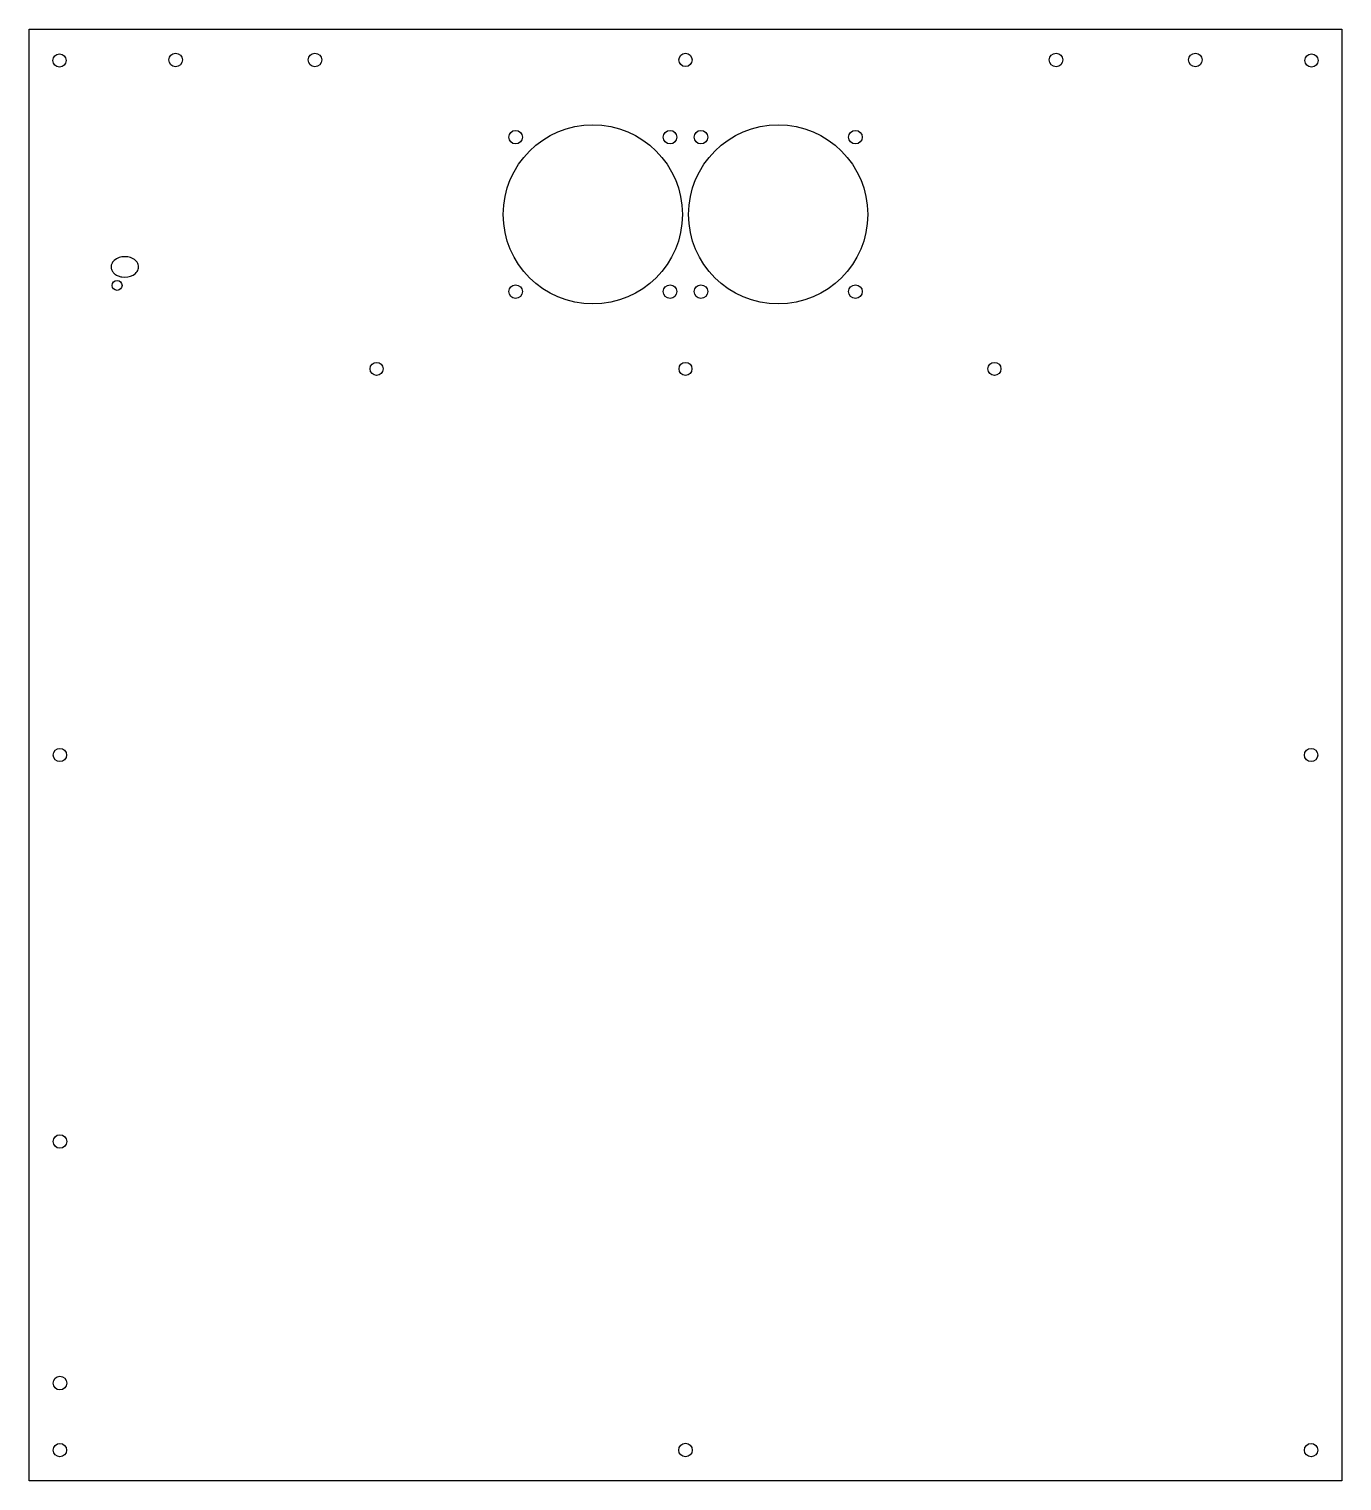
# Model space of a CAD drawing. Header units: millimetres. Extents: x -198 to 227, y -95 to 375.
import ezdxf

# ---------------------------------------------------------------- set-up
doc = ezdxf.new("R2010")
doc.units = ezdxf.units.MM
doc.layers.get('0').update_dxf_attribs({"linetype": 'CONTINUOUS'})

msp = doc.modelspace()

# ---------------------------------------------------------------- linework, layer by layer
msp.add_lwpolyline([(227.06, 375), (227.06, -95), (-197.94, -95), (-197.94, 375)], close=True)
for centre, radius in [((-188.09, 364.83), 2.15), ((-150.49, 365), 2.2), ((-105.39, 365), 2.2), ((14.56, 365), 2.15), ((134.51, 365), 2.2), ((179.61, 365), 2.2), ((217.21, 364.83), 2.15), ((-15.44, 315), 29), ((44.56, 315), 29), ((-40.44, 340), 2.2), ((9.56, 340), 2.2), ((19.56, 340), 2.2), ((69.56, 340), 2.2), ((-169.44, 292), 1.6), ((-40.44, 290), 2.2), ((9.56, 290), 2.2), ((19.56, 290), 2.2), ((69.56, 290), 2.2), ((-85.44, 265), 2.1), ((14.56, 265), 2.1), ((114.56, 265), 2.1), ((-187.94, 140), 2.15), ((217.06, 140), 2.15), ((-187.94, 14.88), 2.2), ((-187.94, -63.32), 2.2), ((-187.94, -85.01), 2.15), ((14.56, -85), 2.2), ((217.06, -85.01), 2.15)]:
    msp.add_circle(centre, radius)
msp.add_open_spline([(-162.48, 298), (-162.48, 297.48), (-162.83, 296.44), (-164.58, 294.9), (-167.1, 294.5), (-169.14, 295.07), (-170.19, 295.66), (-170.98, 296.47), (-171.42, 297.47), (-171.42, 298.53), (-170.69, 300.19), (-168.02, 301.65), (-164.58, 301.1), (-162.83, 299.56), (-162.48, 298.52), (-162.48, 298)], degree=3, knots=[-3.141593, -3.141593, -3.141593, -3.141593, -2.692794, -2.243995, -1.346397, -1.047198, -0.747998, -0.448799, -0.1496, 0.1496, 0.448799, 1.346397, 2.243995, 2.692794, 3.141593, 3.141593, 3.141593, 3.141593])

doc.saveas('drawing.dxf')
